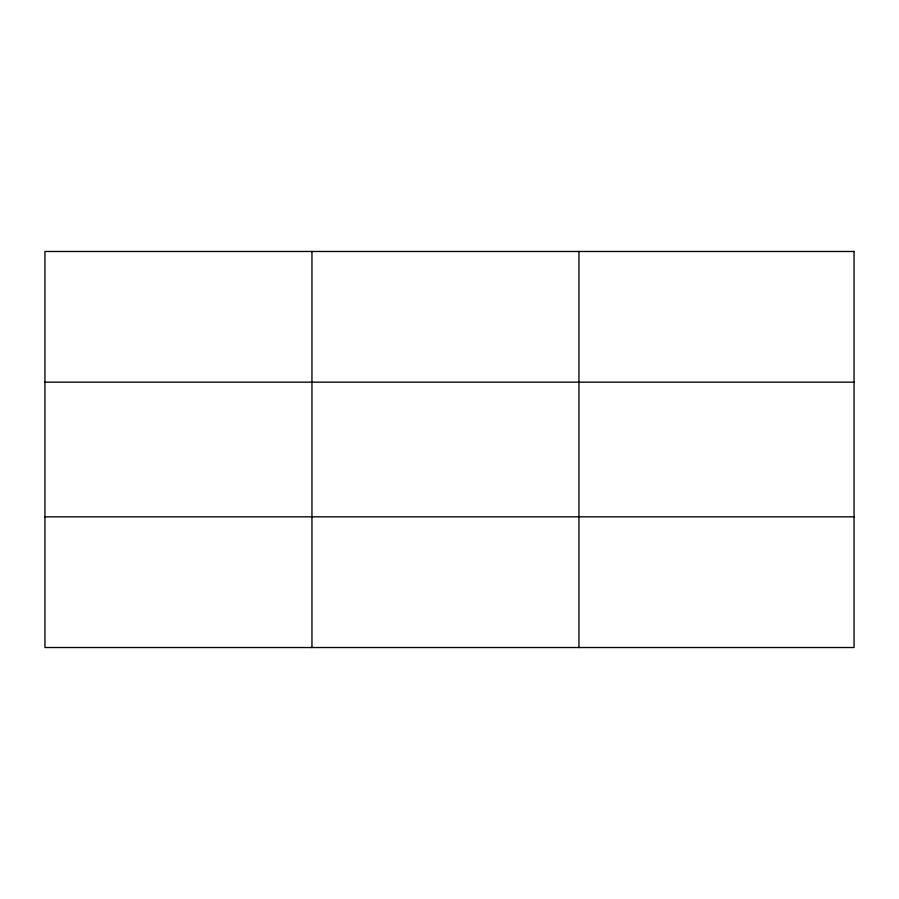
<?xml version="1.0" encoding="UTF-8"?>
<svg xmlns="http://www.w3.org/2000/svg" width="899" height="899" viewBox="0 0 899 899"><rect width="100%" height="100%" fill="white"/><g stroke="black" fill="none" stroke-linecap="round" stroke-linejoin="round"><path stroke-width="1.35" d="M311.953 251.473L311.953 647.527M578.956 251.473L578.956 647.527M44.95 382.165L854.05 382.165M44.95 516.835L854.05 516.835M854.05 251.473L854.05 647.527L44.95 647.527L44.95 251.473L854.05 251.473"/></g></svg>
